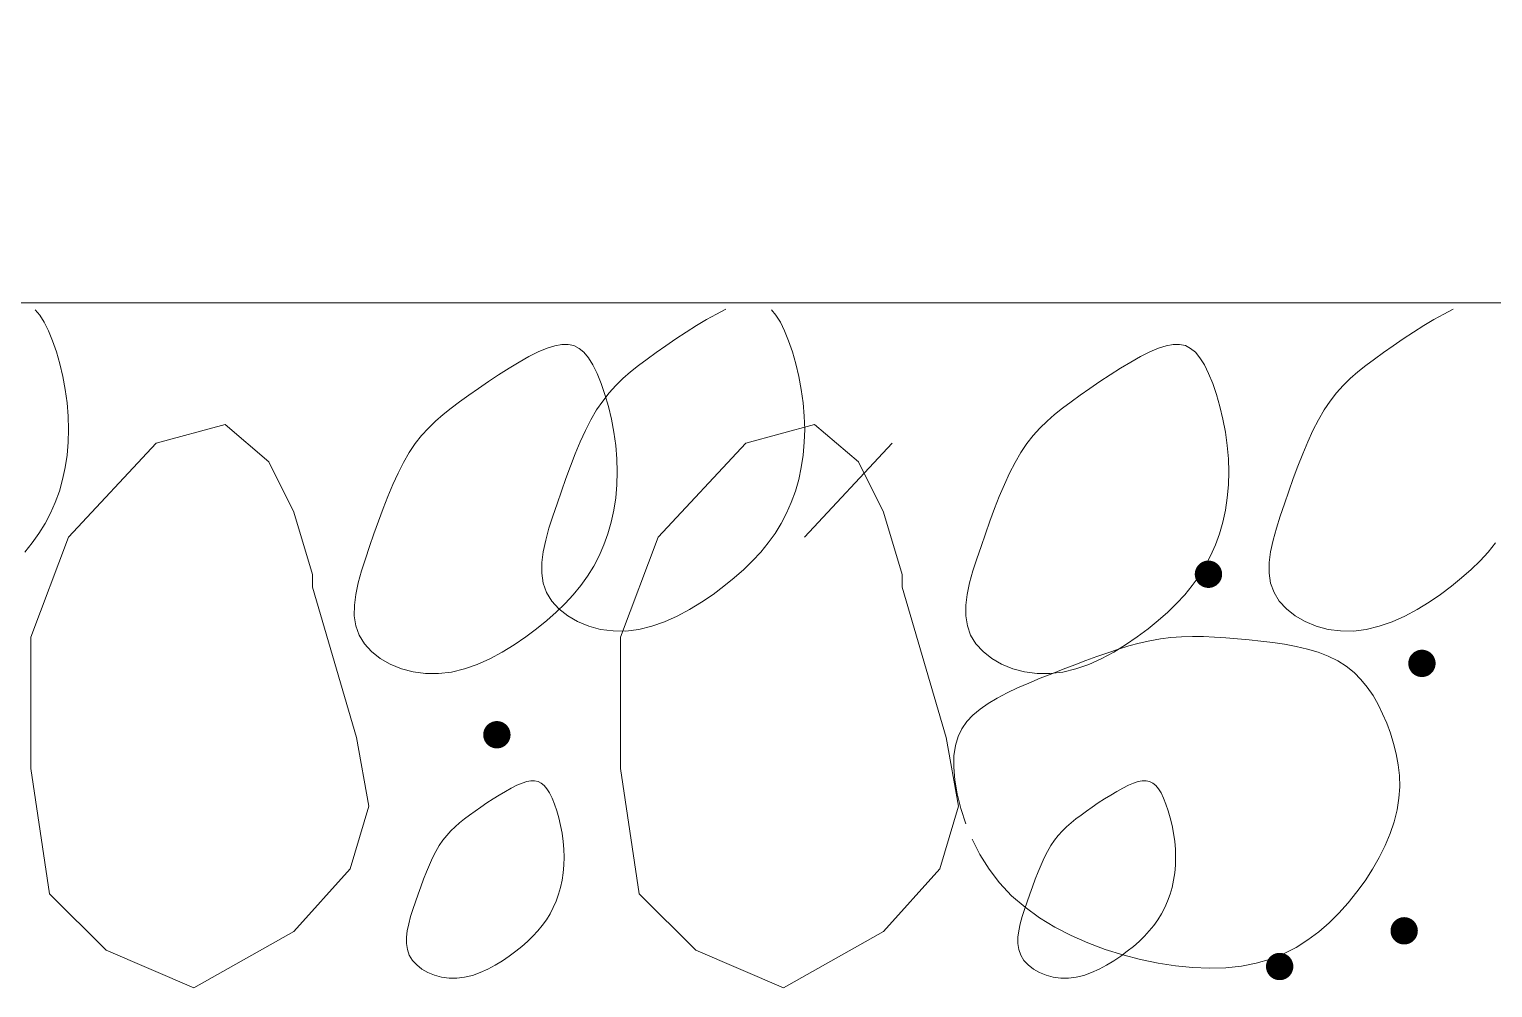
# Model space of a CAD drawing. Extents: x -6361 to -6309, y 575 to 701.
# Drawn here: x -6337.256 to -6336.185, y 653.521 to 654.222 of the extents above; entities that cross this region are included whole.
import ezdxf

# ---------------------------------------------------------------- set-up
doc = ezdxf.new("R2010")
doc.units = 0
doc.header["$MEASUREMENT"] = 0
for name, color, linetype in [('04', 1, 'CONTINUOUS'), ('FOOT', 4, 'CONTINUOUS'), ('HACTH', 8, 'CONTINUOUS')]:
    doc.layers.add(name, color=color, linetype=linetype)

msp = doc.modelspace()

# ---------------------------------------------------------------- hatches: boundary and pattern name
at = {"layer": 'FOOT'}
h = msp.add_hatch(dxfattribs=at)
h.set_pattern_fill('AR-SAND', color=256, style=0)
h.set_pattern_definition([(37.5, (-6568.4681, 648.7499), (-0.062993, 1.926824), [0, -1.52, 0, -1.7, 0, -1.625]), (7.5, (-6568.4681, 648.7499), (1.769777, 2.822146), [0, -0.82, 0, -1.37, 0, -0.525]), (327.5, (-6569.6981, 648.7499), (3.114142, 0.005659), [0, -0.5, 0, -1.8, 0, -2.35]), (317.5, (-6569.698, 648.7499), (3.006127, 0.877676), [0, -0.25, 0, -1.18, 0, -1.35])])
h.paths.add_polyline_path([(-6333.5034, 654.0217), (-6333.5034, 654.2217), (-6338.4353, 654.2217), (-6338.4353, 654.0217)])
h.paths.add_polyline_path([(-6334.485, 653.7523), (-6334.485, 654.19), (-6334.1057, 654.19), (-6334.1057, 653.7523)], flags=9)

# ---------------------------------------------------------------- linework, layer by layer
at = {"layer": '04', "lineweight": 13}
msp.add_line((-6333.5034, 654.0217), (-6338.4353, 654.0217), dxfattribs=at)
at = {"layer": 'HACTH', "lineweight": 13}
for p, q in [((-6337.2517, 654.0166), (-6337.2483, 654.0125)), ((-6337.2483, 654.0125), (-6337.2451, 654.0074)), ((-6336.7606, 654.0094), (-6336.7534, 654.0134)), ((-6336.7534, 654.0134), (-6336.7465, 654.0169)), ((-6336.7132, 654.0166), (-6336.7098, 654.0125)), ((-6336.7098, 654.0125), (-6336.7066, 654.0074)), ((-6336.2284, 654.0094), (-6336.2212, 654.0134)), ((-6336.2212, 654.0134), (-6336.2143, 654.0169)), ((-6337.2451, 654.0074), (-6337.242, 654.0011)), ((-6337.242, 654.0011), (-6337.2391, 653.9938)), ((-6336.7755, 654.0002), (-6336.768, 654.005)), ((-6336.768, 654.005), (-6336.7606, 654.0094)), ((-6336.7066, 654.0074), (-6336.7035, 654.0011)), ((-6336.7035, 654.0011), (-6336.7006, 653.9938)), ((-6336.2433, 654.0002), (-6336.2358, 654.005)), ((-6336.2358, 654.005), (-6336.2284, 654.0094)), ((-6337.2391, 653.9938), (-6337.2363, 653.9858)), ((-6336.8773, 653.9884), (-6336.8716, 653.9902)), ((-6336.8716, 653.9902), (-6336.8665, 653.9912)), ((-6336.8665, 653.9912), (-6336.8619, 653.9912)), ((-6336.8619, 653.9912), (-6336.8577, 653.9903)), ((-6336.8577, 653.9903), (-6336.8538, 653.9883)), ((-6336.7975, 653.9852), (-6336.7904, 653.9902)), ((-6336.7904, 653.9902), (-6336.7831, 653.9952)), ((-6336.7831, 653.9952), (-6336.7755, 654.0002)), ((-6336.7006, 653.9938), (-6336.6978, 653.9858)), ((-6336.43, 653.9884), (-6336.4243, 653.9902)), ((-6336.4243, 653.9902), (-6336.4191, 653.9912)), ((-6336.4191, 653.9912), (-6336.4145, 653.9912)), ((-6336.4145, 653.9912), (-6336.4103, 653.9903)), ((-6336.4103, 653.9903), (-6336.4065, 653.9883)), ((-6336.2653, 653.9852), (-6336.2582, 653.9902)), ((-6336.2582, 653.9902), (-6336.2509, 653.9952)), ((-6336.2509, 653.9952), (-6336.2433, 654.0002)), ((-6337.2363, 653.9858), (-6337.2338, 653.977)), ((-6336.8977, 653.9783), (-6336.8905, 653.9823)), ((-6336.8905, 653.9823), (-6336.8837, 653.9857)), ((-6336.8837, 653.9857), (-6336.8773, 653.9884)), ((-6336.8538, 653.9883), (-6336.8503, 653.9854)), ((-6336.8503, 653.9854), (-6336.8469, 653.9813)), ((-6336.8469, 653.9813), (-6336.8438, 653.9762)), ((-6336.8104, 653.9758), (-6336.8041, 653.9805)), ((-6336.8041, 653.9805), (-6336.7975, 653.9852)), ((-6336.6978, 653.9858), (-6336.6953, 653.977)), ((-6336.4503, 653.9783), (-6336.4431, 653.9823)), ((-6336.4431, 653.9823), (-6336.4363, 653.9857)), ((-6336.4363, 653.9857), (-6336.43, 653.9884)), ((-6336.4065, 653.9883), (-6336.4029, 653.9854)), ((-6336.4029, 653.9854), (-6336.3996, 653.9813)), ((-6336.3996, 653.9813), (-6336.3964, 653.9762)), ((-6336.2782, 653.9758), (-6336.2719, 653.9805)), ((-6336.2719, 653.9805), (-6336.2653, 653.9852)), ((-6337.2338, 653.977), (-6337.2316, 653.9678)), ((-6336.9202, 653.964), (-6336.9127, 653.969)), ((-6336.9127, 653.969), (-6336.9051, 653.9738)), ((-6336.9051, 653.9738), (-6336.8977, 653.9783)), ((-6336.8438, 653.9762), (-6336.8406, 653.9699)), ((-6336.8406, 653.9699), (-6336.8377, 653.9627)), ((-6336.8218, 653.9663), (-6336.8163, 653.9711)), ((-6336.8163, 653.9711), (-6336.8104, 653.9758)), ((-6336.6953, 653.977), (-6336.6931, 653.9678)), ((-6336.4728, 653.964), (-6336.4653, 653.969)), ((-6336.4653, 653.969), (-6336.4577, 653.9738)), ((-6336.4577, 653.9738), (-6336.4503, 653.9783)), ((-6336.3964, 653.9762), (-6336.3933, 653.9699)), ((-6336.3933, 653.9699), (-6336.3903, 653.9627)), ((-6336.2896, 653.9663), (-6336.2841, 653.9711)), ((-6336.2841, 653.9711), (-6336.2782, 653.9758)), ((-6337.2316, 653.9678), (-6337.2298, 653.9582)), ((-6337.2298, 653.9582), (-6337.2284, 653.9485)), ((-6336.9346, 653.954), (-6336.9275, 653.959)), ((-6336.9275, 653.959), (-6336.9202, 653.964)), ((-6336.8377, 653.9627), (-6336.8349, 653.9546)), ((-6336.8319, 653.9557), (-6336.827, 653.9612)), ((-6336.827, 653.9612), (-6336.8218, 653.9663)), ((-6336.6931, 653.9678), (-6336.6913, 653.9582)), ((-6336.6913, 653.9582), (-6336.6899, 653.9485)), ((-6336.4872, 653.954), (-6336.4802, 653.959)), ((-6336.4802, 653.959), (-6336.4728, 653.964)), ((-6336.3903, 653.9627), (-6336.3875, 653.9546)), ((-6336.2997, 653.9557), (-6336.2948, 653.9612)), ((-6336.2948, 653.9612), (-6336.2896, 653.9663)), ((-6337.2284, 653.9485), (-6337.2276, 653.9387)), ((-6336.9475, 653.9446), (-6336.9413, 653.9493)), ((-6336.9413, 653.9493), (-6336.9346, 653.954)), ((-6336.841, 653.9433), (-6336.8366, 653.9498)), ((-6336.8366, 653.9498), (-6336.8319, 653.9557)), ((-6336.8349, 653.9546), (-6336.8324, 653.9458)), ((-6336.6899, 653.9485), (-6336.6891, 653.9387)), ((-6336.5001, 653.9446), (-6336.4939, 653.9493)), ((-6336.4939, 653.9493), (-6336.4872, 653.954)), ((-6336.3875, 653.9546), (-6336.385, 653.9458)), ((-6336.3088, 653.9433), (-6336.3044, 653.9498)), ((-6336.3044, 653.9498), (-6336.2997, 653.9557)), ((-6337.2276, 653.9387), (-6337.2273, 653.929)), ((-6336.9589, 653.9351), (-6336.9534, 653.9399)), ((-6336.9534, 653.9399), (-6336.9475, 653.9446)), ((-6336.8452, 653.9361), (-6336.841, 653.9433)), ((-6336.8324, 653.9458), (-6336.8302, 653.9366)), ((-6336.8302, 653.9366), (-6336.8284, 653.927)), ((-6336.6891, 653.9387), (-6336.6888, 653.929)), ((-6336.5115, 653.9351), (-6336.506, 653.9399)), ((-6336.506, 653.9399), (-6336.5001, 653.9446)), ((-6336.385, 653.9458), (-6336.3828, 653.9366)), ((-6336.3828, 653.9366), (-6336.381, 653.927)), ((-6336.313, 653.9361), (-6336.3088, 653.9433)), ((-6337.2273, 653.929), (-6337.2276, 653.9196)), ((-6337.1633, 653.9189), (-6337.1129, 653.9326)), ((-6337.1129, 653.9326), (-6337.0809, 653.9052)), ((-6336.9691, 653.9245), (-6336.9641, 653.93)), ((-6336.9641, 653.93), (-6336.9589, 653.9351)), ((-6336.853, 653.9199), (-6336.8492, 653.9283)), ((-6336.8492, 653.9283), (-6336.8452, 653.9361)), ((-6336.8284, 653.927), (-6336.827, 653.9173)), ((-6336.7319, 653.9189), (-6336.6815, 653.9326)), ((-6336.6888, 653.929), (-6336.6891, 653.9196)), ((-6336.6815, 653.9326), (-6336.6494, 653.9052)), ((-6336.5217, 653.9245), (-6336.5168, 653.93)), ((-6336.5168, 653.93), (-6336.5115, 653.9351)), ((-6336.381, 653.927), (-6336.3797, 653.9173)), ((-6336.3208, 653.9199), (-6336.317, 653.9283)), ((-6336.317, 653.9283), (-6336.313, 653.9361)), ((-6337.2276, 653.9196), (-6337.2284, 653.9103)), ((-6337.2274, 653.8502), (-6337.1633, 653.9189)), ((-6336.9781, 653.9121), (-6336.9737, 653.9186)), ((-6336.9737, 653.9186), (-6336.9691, 653.9245)), ((-6336.8566, 653.9112), (-6336.853, 653.9199)), ((-6336.827, 653.9173), (-6336.8262, 653.9075)), ((-6336.796, 653.8502), (-6336.7319, 653.9189)), ((-6336.6891, 653.9196), (-6336.6899, 653.9103)), ((-6336.6889, 653.8502), (-6336.6248, 653.9189)), ((-6336.5307, 653.9121), (-6336.5263, 653.9186)), ((-6336.5263, 653.9186), (-6336.5217, 653.9245)), ((-6336.3797, 653.9173), (-6336.3788, 653.9075)), ((-6336.3244, 653.9112), (-6336.3208, 653.9199)), ((-6337.2284, 653.9103), (-6337.2298, 653.9012)), ((-6337.0809, 653.9052), (-6337.0625, 653.8685)), ((-6336.9863, 653.8971), (-6336.9823, 653.9049)), ((-6336.9823, 653.9049), (-6336.9781, 653.9121)), ((-6336.8602, 653.9022), (-6336.8566, 653.9112)), ((-6336.8262, 653.9075), (-6336.8259, 653.8979)), ((-6336.6899, 653.9103), (-6336.6913, 653.9012)), ((-6336.6494, 653.9052), (-6336.6311, 653.8685)), ((-6336.5389, 653.8971), (-6336.5349, 653.9049)), ((-6336.5349, 653.9049), (-6336.5307, 653.9121)), ((-6336.3788, 653.9075), (-6336.3785, 653.8979)), ((-6336.328, 653.9022), (-6336.3244, 653.9112)), ((-6337.2298, 653.9012), (-6337.2317, 653.8924)), ((-6336.9901, 653.8888), (-6336.9863, 653.8971)), ((-6336.8635, 653.8931), (-6336.8602, 653.9022)), ((-6336.8259, 653.8979), (-6336.8262, 653.8884)), ((-6336.6913, 653.9012), (-6336.6932, 653.8924)), ((-6336.5427, 653.8888), (-6336.5389, 653.8971)), ((-6336.3785, 653.8979), (-6336.3788, 653.8884)), ((-6336.3313, 653.8931), (-6336.328, 653.9022)), ((-6337.2341, 653.8839), (-6337.2371, 653.8756)), ((-6337.2317, 653.8924), (-6337.2341, 653.8839)), ((-6336.9938, 653.88), (-6336.9901, 653.8888)), ((-6336.87, 653.8746), (-6336.8668, 653.8838)), ((-6336.8668, 653.8838), (-6336.8635, 653.8931)), ((-6336.8262, 653.8884), (-6336.827, 653.8791)), ((-6336.6956, 653.8839), (-6336.6986, 653.8756)), ((-6336.6932, 653.8924), (-6336.6956, 653.8839)), ((-6336.5464, 653.88), (-6336.5427, 653.8888)), ((-6336.3788, 653.8884), (-6336.3796, 653.8791)), ((-6336.3378, 653.8746), (-6336.3346, 653.8838)), ((-6336.3346, 653.8838), (-6336.3313, 653.8931)), ((-6337.2371, 653.8756), (-6337.2405, 653.8677)), ((-6336.9973, 653.8711), (-6336.9938, 653.88)), ((-6336.8731, 653.8655), (-6336.87, 653.8746)), ((-6336.827, 653.8791), (-6336.8284, 653.87)), ((-6336.6986, 653.8756), (-6336.7021, 653.8677)), ((-6336.5499, 653.8711), (-6336.5464, 653.88)), ((-6336.3796, 653.8791), (-6336.381, 653.87)), ((-6336.3409, 653.8655), (-6336.3378, 653.8746)), ((-6337.2405, 653.8677), (-6337.2445, 653.8602)), ((-6337.0625, 653.8685), (-6337.0488, 653.8228)), ((-6337.0039, 653.8526), (-6337.0007, 653.8619)), ((-6337.0007, 653.8619), (-6336.9973, 653.8711)), ((-6336.8759, 653.8567), (-6336.8731, 653.8655)), ((-6336.8303, 653.8612), (-6336.8327, 653.8527)), ((-6336.8284, 653.87), (-6336.8303, 653.8612)), ((-6336.7021, 653.8677), (-6336.706, 653.8602)), ((-6336.6311, 653.8685), (-6336.6174, 653.8228)), ((-6336.5565, 653.8526), (-6336.5533, 653.8619)), ((-6336.5533, 653.8619), (-6336.5499, 653.8711)), ((-6336.3829, 653.8612), (-6336.3854, 653.8527)), ((-6336.381, 653.87), (-6336.3829, 653.8612)), ((-6336.3437, 653.8567), (-6336.3409, 653.8655)), ((-6337.249, 653.853), (-6337.254, 653.846)), ((-6337.2445, 653.8602), (-6337.249, 653.853)), ((-6337.0071, 653.8434), (-6337.0039, 653.8526)), ((-6336.8783, 653.848), (-6336.8759, 653.8567)), ((-6336.8327, 653.8527), (-6336.8357, 653.8445)), ((-6336.7105, 653.853), (-6336.7155, 653.846)), ((-6336.706, 653.8602), (-6336.7105, 653.853)), ((-6336.5597, 653.8434), (-6336.5565, 653.8526)), ((-6336.3854, 653.8527), (-6336.3883, 653.8445)), ((-6336.3461, 653.848), (-6336.3437, 653.8567)), ((-6337.254, 653.846), (-6337.2594, 653.8393)), ((-6337.2549, 653.777), (-6337.2274, 653.8502)), ((-6337.0102, 653.8344), (-6337.0071, 653.8434)), ((-6336.8801, 653.8396), (-6336.8783, 653.848)), ((-6336.8357, 653.8445), (-6336.8392, 653.8366)), ((-6336.8235, 653.777), (-6336.796, 653.8502)), ((-6336.7155, 653.846), (-6336.721, 653.8393)), ((-6336.5628, 653.8344), (-6336.5597, 653.8434)), ((-6336.3883, 653.8445), (-6336.3918, 653.8366)), ((-6336.3479, 653.8396), (-6336.3461, 653.848)), ((-6336.1833, 653.846), (-6336.1887, 653.8393)), ((-6337.013, 653.8255), (-6337.0102, 653.8344)), ((-6336.8812, 653.8239), (-6336.8811, 653.8316)), ((-6336.8811, 653.8316), (-6336.8801, 653.8396)), ((-6336.8431, 653.829), (-6336.8476, 653.8218)), ((-6336.8392, 653.8366), (-6336.8431, 653.829)), ((-6336.7269, 653.8329), (-6336.7334, 653.8266)), ((-6336.721, 653.8393), (-6336.7269, 653.8329)), ((-6336.5657, 653.8255), (-6336.5628, 653.8344)), ((-6336.3958, 653.829), (-6336.4002, 653.8218)), ((-6336.3918, 653.8366), (-6336.3958, 653.829)), ((-6336.349, 653.8239), (-6336.3489, 653.8316)), ((-6336.3489, 653.8316), (-6336.3479, 653.8396)), ((-6336.1947, 653.8329), (-6336.2012, 653.8266)), ((-6336.1887, 653.8393), (-6336.1947, 653.8329)), ((-6337.0488, 653.8228), (-6337.0488, 653.8136)), ((-6337.0154, 653.8168), (-6337.013, 653.8255)), ((-6336.8801, 653.8166), (-6336.8812, 653.8239)), ((-6336.8476, 653.8218), (-6336.8526, 653.8148)), ((-6336.7404, 653.8204), (-6336.7479, 653.8143)), ((-6336.7334, 653.8266), (-6336.7404, 653.8204)), ((-6336.6174, 653.8228), (-6336.6174, 653.8136)), ((-6336.5681, 653.8168), (-6336.5657, 653.8255)), ((-6336.4002, 653.8218), (-6336.4052, 653.8148)), ((-6336.3479, 653.8166), (-6336.349, 653.8239)), ((-6336.2082, 653.8204), (-6336.2157, 653.8143)), ((-6336.2012, 653.8266), (-6336.2082, 653.8204)), ((-6337.0488, 653.8136), (-6337.0167, 653.7038)), ((-6337.0182, 653.8004), (-6337.0172, 653.8084)), ((-6337.0172, 653.8084), (-6337.0154, 653.8168)), ((-6336.8776, 653.8098), (-6336.8801, 653.8166)), ((-6336.8738, 653.8035), (-6336.8776, 653.8098)), ((-6336.8581, 653.8081), (-6336.864, 653.8017)), ((-6336.8526, 653.8148), (-6336.8581, 653.8081)), ((-6336.7558, 653.8084), (-6336.7642, 653.8027)), ((-6336.7479, 653.8143), (-6336.7558, 653.8084)), ((-6336.6174, 653.8136), (-6336.5853, 653.7038)), ((-6336.5709, 653.8004), (-6336.5699, 653.8084)), ((-6336.5699, 653.8084), (-6336.5681, 653.8168)), ((-6336.4107, 653.8081), (-6336.4167, 653.8017)), ((-6336.4052, 653.8148), (-6336.4107, 653.8081)), ((-6336.3454, 653.8098), (-6336.3479, 653.8166)), ((-6336.3416, 653.8035), (-6336.3454, 653.8098)), ((-6336.2236, 653.8084), (-6336.232, 653.8027)), ((-6336.2157, 653.8143), (-6336.2236, 653.8084)), ((-6337.0183, 653.7927), (-6337.0182, 653.8004)), ((-6336.8686, 653.7977), (-6336.8738, 653.8035)), ((-6336.864, 653.8017), (-6336.8705, 653.7954)), ((-6336.8622, 653.7927), (-6336.8686, 653.7977)), ((-6336.773, 653.7973), (-6336.782, 653.7925)), ((-6336.7642, 653.8027), (-6336.773, 653.7973)), ((-6336.5709, 653.7927), (-6336.5709, 653.8004)), ((-6336.4167, 653.8017), (-6336.4231, 653.7954)), ((-6336.3364, 653.7977), (-6336.3416, 653.8035)), ((-6336.33, 653.7927), (-6336.3364, 653.7977)), ((-6336.2408, 653.7973), (-6336.2498, 653.7925)), ((-6336.232, 653.8027), (-6336.2408, 653.7973)), ((-6337.0172, 653.7854), (-6337.0183, 653.7927)), ((-6336.8775, 653.7892), (-6336.885, 653.7832)), ((-6336.8705, 653.7954), (-6336.8775, 653.7892)), ((-6336.8549, 653.7885), (-6336.8622, 653.7927)), ((-6336.8468, 653.7852), (-6336.8549, 653.7885)), ((-6336.7913, 653.7884), (-6336.8007, 653.7851)), ((-6336.782, 653.7925), (-6336.7913, 653.7884)), ((-6336.5698, 653.7854), (-6336.5709, 653.7927)), ((-6336.4301, 653.7892), (-6336.4376, 653.7832)), ((-6336.4231, 653.7954), (-6336.4301, 653.7892)), ((-6336.3227, 653.7885), (-6336.33, 653.7927)), ((-6336.3146, 653.7852), (-6336.3227, 653.7885)), ((-6336.2591, 653.7884), (-6336.2685, 653.7851)), ((-6336.2498, 653.7925), (-6336.2591, 653.7884)), ((-6337.2549, 653.6809), (-6337.2549, 653.777)), ((-6337.0148, 653.7786), (-6337.0172, 653.7854)), ((-6337.0109, 653.7723), (-6337.0148, 653.7786)), ((-6336.8929, 653.7772), (-6336.9013, 653.7715)), ((-6336.885, 653.7832), (-6336.8929, 653.7772)), ((-6336.8381, 653.7828), (-6336.8468, 653.7852)), ((-6336.829, 653.7816), (-6336.8381, 653.7828)), ((-6336.8196, 653.7815), (-6336.829, 653.7816)), ((-6336.8235, 653.6809), (-6336.8235, 653.777)), ((-6336.8102, 653.7827), (-6336.8196, 653.7815)), ((-6336.8007, 653.7851), (-6336.8102, 653.7827)), ((-6336.5674, 653.7786), (-6336.5698, 653.7854)), ((-6336.5635, 653.7723), (-6336.5674, 653.7786)), ((-6336.4456, 653.7772), (-6336.454, 653.7715)), ((-6336.4376, 653.7832), (-6336.4456, 653.7772)), ((-6336.4286, 653.7758), (-6336.4363, 653.7745)), ((-6336.4208, 653.7768), (-6336.4286, 653.7758)), ((-6336.413, 653.7773), (-6336.4208, 653.7768)), ((-6336.4051, 653.7775), (-6336.413, 653.7773)), ((-6336.397, 653.7775), (-6336.4051, 653.7775)), ((-6336.3889, 653.7771), (-6336.397, 653.7775)), ((-6336.3806, 653.7766), (-6336.3889, 653.7771)), ((-6336.3722, 653.7759), (-6336.3806, 653.7766)), ((-6336.3637, 653.7751), (-6336.3722, 653.7759)), ((-6336.3059, 653.7828), (-6336.3146, 653.7852)), ((-6336.2968, 653.7816), (-6336.3059, 653.7828)), ((-6336.2874, 653.7815), (-6336.2968, 653.7816)), ((-6336.2779, 653.7827), (-6336.2874, 653.7815)), ((-6336.2685, 653.7851), (-6336.2779, 653.7827)), ((-6337.0057, 653.7666), (-6337.0109, 653.7723)), ((-6336.9993, 653.7615), (-6337.0057, 653.7666)), ((-6336.9101, 653.7661), (-6336.9191, 653.7613)), ((-6336.9013, 653.7715), (-6336.9101, 653.7661)), ((-6336.5583, 653.7666), (-6336.5635, 653.7723)), ((-6336.552, 653.7615), (-6336.5583, 653.7666)), ((-6336.4671, 653.7657), (-6336.475, 653.7629)), ((-6336.4627, 653.7661), (-6336.4718, 653.7613)), ((-6336.4593, 653.7683), (-6336.4671, 653.7657)), ((-6336.454, 653.7715), (-6336.4627, 653.7661)), ((-6336.4516, 653.7707), (-6336.4593, 653.7683)), ((-6336.444, 653.7728), (-6336.4516, 653.7707)), ((-6336.4363, 653.7745), (-6336.444, 653.7728)), ((-6336.3551, 653.7742), (-6336.3637, 653.7751)), ((-6336.3464, 653.7731), (-6336.3551, 653.7742)), ((-6336.3378, 653.7719), (-6336.3464, 653.7731)), ((-6336.3293, 653.7703), (-6336.3378, 653.7719)), ((-6336.321, 653.7684), (-6336.3293, 653.7703)), ((-6336.3132, 653.7661), (-6336.321, 653.7684)), ((-6336.3057, 653.7632), (-6336.3132, 653.7661)), ((-6336.992, 653.7573), (-6336.9993, 653.7615)), ((-6336.9839, 653.754), (-6336.992, 653.7573)), ((-6336.9284, 653.7572), (-6336.9378, 653.7539)), ((-6336.9191, 653.7613), (-6336.9284, 653.7572)), ((-6336.5447, 653.7573), (-6336.552, 653.7615)), ((-6336.5366, 653.754), (-6336.5447, 653.7573)), ((-6336.4912, 653.7568), (-6336.4996, 653.7536)), ((-6336.483, 653.7599), (-6336.4912, 653.7568)), ((-6336.481, 653.7572), (-6336.4904, 653.7539)), ((-6336.475, 653.7629), (-6336.483, 653.7599)), ((-6336.4718, 653.7613), (-6336.481, 653.7572)), ((-6336.2988, 653.7598), (-6336.3057, 653.7632)), ((-6336.2926, 653.7558), (-6336.2988, 653.7598)), ((-6336.2869, 653.7512), (-6336.2926, 653.7558)), ((-6336.9752, 653.7517), (-6336.9839, 653.754)), ((-6336.9661, 653.7504), (-6336.9752, 653.7517)), ((-6336.9567, 653.7504), (-6336.9661, 653.7504)), ((-6336.9473, 653.7515), (-6336.9567, 653.7504)), ((-6336.9378, 653.7539), (-6336.9473, 653.7515)), ((-6336.5279, 653.7517), (-6336.5366, 653.754)), ((-6336.5249, 653.7435), (-6336.533, 653.74)), ((-6336.5187, 653.7504), (-6336.5279, 653.7517)), ((-6336.5166, 653.747), (-6336.5249, 653.7435)), ((-6336.5094, 653.7504), (-6336.5187, 653.7504)), ((-6336.5081, 653.7503), (-6336.5166, 653.747)), ((-6336.4999, 653.7515), (-6336.5094, 653.7504)), ((-6336.4996, 653.7536), (-6336.5081, 653.7503)), ((-6336.4904, 653.7539), (-6336.4999, 653.7515)), ((-6336.2818, 653.746), (-6336.2869, 653.7512)), ((-6336.2772, 653.7404), (-6336.2818, 653.746)), ((-6336.5407, 653.7363), (-6336.5479, 653.7325)), ((-6336.533, 653.74), (-6336.5407, 653.7363)), ((-6336.273, 653.7343), (-6336.2772, 653.7404)), ((-6336.2693, 653.7279), (-6336.273, 653.7343)), ((-6336.5605, 653.7245), (-6336.5657, 653.7201)), ((-6336.5546, 653.7285), (-6336.5605, 653.7245)), ((-6336.5479, 653.7325), (-6336.5546, 653.7285)), ((-6336.266, 653.7211), (-6336.2693, 653.7279)), ((-6336.5701, 653.7154), (-6336.5738, 653.7101)), ((-6336.5657, 653.7201), (-6336.5701, 653.7154)), ((-6336.263, 653.7141), (-6336.266, 653.7211)), ((-6336.2603, 653.7068), (-6336.263, 653.7141)), ((-6337.0167, 653.7038), (-6337.0076, 653.6534)), ((-6336.5853, 653.7038), (-6336.5762, 653.6534)), ((-6336.5766, 653.7043), (-6336.5785, 653.6978)), ((-6336.5738, 653.7101), (-6336.5766, 653.7043)), ((-6336.2579, 653.6993), (-6336.2603, 653.7068)), ((-6336.5796, 653.6904), (-6336.5798, 653.682)), ((-6336.5785, 653.6978), (-6336.5796, 653.6904)), ((-6336.256, 653.6917), (-6336.2579, 653.6993)), ((-6336.2546, 653.6838), (-6336.256, 653.6917)), ((-6337.2412, 653.5893), (-6337.2549, 653.6809)), ((-6336.8098, 653.5893), (-6336.8235, 653.6809)), ((-6336.5798, 653.682), (-6336.579, 653.6726)), ((-6336.2537, 653.6758), (-6336.2546, 653.6838)), ((-6336.9035, 653.6667), (-6336.8994, 653.6688)), ((-6336.8994, 653.6688), (-6336.8956, 653.6704)), ((-6336.8956, 653.6704), (-6336.8922, 653.6715)), ((-6336.8922, 653.6715), (-6336.8891, 653.6721)), ((-6336.8891, 653.6721), (-6336.8864, 653.6721)), ((-6336.8864, 653.6721), (-6336.8838, 653.6715)), ((-6336.8838, 653.6715), (-6336.8815, 653.6704)), ((-6336.8815, 653.6704), (-6336.8794, 653.6686)), ((-6336.8794, 653.6686), (-6336.8774, 653.6662)), ((-6336.579, 653.6726), (-6336.5773, 653.6625)), ((-6336.4561, 653.6667), (-6336.452, 653.6688)), ((-6336.452, 653.6688), (-6336.4483, 653.6704)), ((-6336.4483, 653.6704), (-6336.4448, 653.6715)), ((-6336.4448, 653.6715), (-6336.4418, 653.6721)), ((-6336.4418, 653.6721), (-6336.439, 653.6721)), ((-6336.439, 653.6721), (-6336.4365, 653.6715)), ((-6336.4365, 653.6715), (-6336.4342, 653.6704)), ((-6336.4342, 653.6704), (-6336.432, 653.6686)), ((-6336.432, 653.6686), (-6336.43, 653.6662)), ((-6336.2535, 653.6676), (-6336.2537, 653.6758)), ((-6336.9213, 653.6558), (-6336.9168, 653.6588)), ((-6336.9168, 653.6588), (-6336.9123, 653.6616)), ((-6336.9123, 653.6616), (-6336.9078, 653.6643)), ((-6336.9078, 653.6643), (-6336.9035, 653.6667)), ((-6336.8774, 653.6662), (-6336.8755, 653.6631)), ((-6336.8755, 653.6631), (-6336.8736, 653.6593)), ((-6336.8736, 653.6593), (-6336.8718, 653.655)), ((-6336.5773, 653.6625), (-6336.5746, 653.6517)), ((-6336.474, 653.6558), (-6336.4694, 653.6588)), ((-6336.4694, 653.6588), (-6336.4649, 653.6616)), ((-6336.4649, 653.6616), (-6336.4605, 653.6643)), ((-6336.4605, 653.6643), (-6336.4561, 653.6667)), ((-6336.43, 653.6662), (-6336.4281, 653.6631)), ((-6336.4281, 653.6631), (-6336.4262, 653.6593)), ((-6336.4262, 653.6593), (-6336.4245, 653.655)), ((-6336.2553, 653.6507), (-6336.254, 653.6592)), ((-6336.254, 653.6592), (-6336.2535, 653.6676)), ((-6337.0076, 653.6534), (-6337.0213, 653.6076)), ((-6336.934, 653.6469), (-6336.93, 653.6498)), ((-6336.93, 653.6498), (-6336.9258, 653.6528)), ((-6336.9258, 653.6528), (-6336.9213, 653.6558)), ((-6336.8718, 653.655), (-6336.8702, 653.6501)), ((-6336.8702, 653.6501), (-6336.8687, 653.6449)), ((-6336.5762, 653.6534), (-6336.5899, 653.6076)), ((-6336.5746, 653.6517), (-6336.571, 653.6405)), ((-6336.4866, 653.6469), (-6336.4826, 653.6498)), ((-6336.4826, 653.6498), (-6336.4784, 653.6528)), ((-6336.4784, 653.6528), (-6336.474, 653.6558)), ((-6336.4245, 653.655), (-6336.4228, 653.6501)), ((-6336.4228, 653.6501), (-6336.4213, 653.6449)), ((-6336.2575, 653.6421), (-6336.2553, 653.6507)), ((-6336.9477, 653.6354), (-6336.9446, 653.6384)), ((-6336.9446, 653.6384), (-6336.9413, 653.6413)), ((-6336.9413, 653.6413), (-6336.9377, 653.6441)), ((-6336.9377, 653.6441), (-6336.934, 653.6469)), ((-6336.8687, 653.6449), (-6336.8674, 653.6393)), ((-6336.8674, 653.6393), (-6336.8663, 653.6336)), ((-6336.5003, 653.6354), (-6336.4972, 653.6384)), ((-6336.4972, 653.6384), (-6336.4939, 653.6413)), ((-6336.4939, 653.6413), (-6336.4904, 653.6441)), ((-6336.4904, 653.6441), (-6336.4866, 653.6469)), ((-6336.4213, 653.6449), (-6336.42, 653.6393)), ((-6336.42, 653.6393), (-6336.4189, 653.6336)), ((-6336.2604, 653.6334), (-6336.2575, 653.6421)), ((-6336.9561, 653.6246), (-6336.9535, 653.6285)), ((-6336.9535, 653.6285), (-6336.9507, 653.6321)), ((-6336.9507, 653.6321), (-6336.9477, 653.6354)), ((-6336.8663, 653.6336), (-6336.8655, 653.6277)), ((-6336.8655, 653.6277), (-6336.8649, 653.6219)), ((-6336.5663, 653.6293), (-6336.5607, 653.6182)), ((-6336.5087, 653.6246), (-6336.5061, 653.6285)), ((-6336.5061, 653.6285), (-6336.5033, 653.6321)), ((-6336.5033, 653.6321), (-6336.5003, 653.6354)), ((-6336.4189, 653.6336), (-6336.4181, 653.6277)), ((-6336.4181, 653.6277), (-6336.4176, 653.6219)), ((-6336.2641, 653.6246), (-6336.2604, 653.6334)), ((-6336.9633, 653.6106), (-6336.961, 653.6156)), ((-6336.961, 653.6156), (-6336.9586, 653.6203)), ((-6336.9586, 653.6203), (-6336.9561, 653.6246)), ((-6336.8649, 653.6219), (-6336.8648, 653.6161)), ((-6336.8648, 653.6161), (-6336.8649, 653.6104)), ((-6336.5607, 653.6182), (-6336.5539, 653.6074)), ((-6336.5159, 653.6106), (-6336.5136, 653.6156)), ((-6336.5136, 653.6156), (-6336.5112, 653.6203)), ((-6336.5112, 653.6203), (-6336.5087, 653.6246)), ((-6336.4176, 653.6219), (-6336.4174, 653.6161)), ((-6336.4174, 653.6161), (-6336.4176, 653.6104)), ((-6336.2733, 653.6073), (-6336.2684, 653.6159)), ((-6336.2684, 653.6159), (-6336.2641, 653.6246)), ((-6337.0213, 653.6076), (-6337.0625, 653.5619)), ((-6336.9676, 653.6), (-6336.9655, 653.6054)), ((-6336.9655, 653.6054), (-6336.9633, 653.6106)), ((-6336.8654, 653.6048), (-6336.8663, 653.5994)), ((-6336.8649, 653.6104), (-6336.8654, 653.6048)), ((-6336.5899, 653.6076), (-6336.6311, 653.5619)), ((-6336.5539, 653.6074), (-6336.5462, 653.5973)), ((-6336.5202, 653.6), (-6336.5181, 653.6054)), ((-6336.5181, 653.6054), (-6336.5159, 653.6106)), ((-6336.4181, 653.6048), (-6336.4189, 653.5994)), ((-6336.4176, 653.6104), (-6336.4181, 653.6048)), ((-6336.2788, 653.5989), (-6336.2733, 653.6073)), ((-6336.9716, 653.589), (-6336.9696, 653.5945)), ((-6336.9696, 653.5945), (-6336.9676, 653.6)), ((-6336.8674, 653.5941), (-6336.8689, 653.589)), ((-6336.8663, 653.5994), (-6336.8674, 653.5941)), ((-6336.5462, 653.5973), (-6336.5374, 653.588)), ((-6336.5242, 653.589), (-6336.5222, 653.5945)), ((-6336.5222, 653.5945), (-6336.5202, 653.6)), ((-6336.42, 653.5941), (-6336.4215, 653.589)), ((-6336.4189, 653.5994), (-6336.42, 653.5941)), ((-6336.2848, 653.5907), (-6336.2788, 653.5989)), ((-6337.1999, 653.5481), (-6337.2412, 653.5893)), ((-6336.9754, 653.578), (-6336.9735, 653.5834)), ((-6336.9735, 653.5834), (-6336.9716, 653.589)), ((-6336.8707, 653.584), (-6336.8727, 653.5793)), ((-6336.8689, 653.589), (-6336.8707, 653.584)), ((-6336.7685, 653.5481), (-6336.8098, 653.5893)), ((-6336.5374, 653.588), (-6336.5276, 653.5796)), ((-6336.528, 653.578), (-6336.5261, 653.5834)), ((-6336.5261, 653.5834), (-6336.5242, 653.589)), ((-6336.4233, 653.584), (-6336.4254, 653.5793)), ((-6336.4215, 653.589), (-6336.4233, 653.584)), ((-6336.298, 653.5753), (-6336.2912, 653.5828)), ((-6336.2912, 653.5828), (-6336.2848, 653.5907)), ((-6336.9785, 653.5675), (-6336.9771, 653.5727)), ((-6336.9771, 653.5727), (-6336.9754, 653.578)), ((-6336.8751, 653.5748), (-6336.8778, 653.5704)), ((-6336.8727, 653.5793), (-6336.8751, 653.5748)), ((-6336.5311, 653.5675), (-6336.5297, 653.5727)), ((-6336.5297, 653.5727), (-6336.528, 653.578)), ((-6336.5276, 653.5796), (-6336.517, 653.5719)), ((-6336.4277, 653.5748), (-6336.4304, 653.5704)), ((-6336.4254, 653.5793), (-6336.4277, 653.5748)), ((-6336.3051, 653.5682), (-6336.298, 653.5753)), ((-6337.0625, 653.5619), (-6337.1358, 653.5207)), ((-6336.9802, 653.5576), (-6336.9796, 653.5624)), ((-6336.9796, 653.5624), (-6336.9785, 653.5675)), ((-6336.8841, 653.5623), (-6336.8877, 653.5584)), ((-6336.8808, 653.5663), (-6336.8841, 653.5623)), ((-6336.8778, 653.5704), (-6336.8808, 653.5663)), ((-6336.6311, 653.5619), (-6336.7044, 653.5207)), ((-6336.5328, 653.5576), (-6336.5322, 653.5624)), ((-6336.5322, 653.5624), (-6336.5311, 653.5675)), ((-6336.517, 653.5719), (-6336.5057, 653.565)), ((-6336.5057, 653.565), (-6336.4939, 653.5589)), ((-6336.4367, 653.5623), (-6336.4403, 653.5584)), ((-6336.4334, 653.5663), (-6336.4367, 653.5623)), ((-6336.4304, 653.5704), (-6336.4334, 653.5663)), ((-6336.3208, 653.5556), (-6336.3127, 653.5616)), ((-6336.3127, 653.5616), (-6336.3051, 653.5682)), ((-6336.9802, 653.553), (-6336.9802, 653.5576)), ((-6336.9795, 653.5486), (-6336.9802, 653.553)), ((-6336.8957, 653.5509), (-6336.9002, 653.5473)), ((-6336.8915, 653.5546), (-6336.8957, 653.5509)), ((-6336.8877, 653.5584), (-6336.8915, 653.5546)), ((-6336.5328, 653.553), (-6336.5328, 653.5576)), ((-6336.5322, 653.5486), (-6336.5328, 653.553)), ((-6336.4939, 653.5589), (-6336.4816, 653.5535)), ((-6336.4816, 653.5535), (-6336.4689, 653.5487)), ((-6336.4483, 653.5509), (-6336.4528, 653.5473)), ((-6336.4442, 653.5546), (-6336.4483, 653.5509)), ((-6336.4403, 653.5584), (-6336.4442, 653.5546)), ((-6336.3293, 653.5502), (-6336.3208, 653.5556)), ((-6337.1358, 653.5207), (-6337.1999, 653.5481)), ((-6336.9781, 653.5445), (-6336.9795, 653.5486)), ((-6336.9758, 653.5407), (-6336.9781, 653.5445)), ((-6336.9726, 653.5373), (-6336.9758, 653.5407)), ((-6336.91, 653.5403), (-6336.9153, 653.5371)), ((-6336.905, 653.5437), (-6336.91, 653.5403)), ((-6336.9002, 653.5473), (-6336.905, 653.5437)), ((-6336.7044, 653.5207), (-6336.7685, 653.5481)), ((-6336.5307, 653.5445), (-6336.5322, 653.5486)), ((-6336.5284, 653.5407), (-6336.5307, 653.5445)), ((-6336.5253, 653.5373), (-6336.5284, 653.5407)), ((-6336.4689, 653.5487), (-6336.4561, 653.5447)), ((-6336.4627, 653.5403), (-6336.4679, 653.5371)), ((-6336.4576, 653.5437), (-6336.4627, 653.5403)), ((-6336.4528, 653.5473), (-6336.4576, 653.5437)), ((-6336.4561, 653.5447), (-6336.4432, 653.5413)), ((-6336.4432, 653.5413), (-6336.4303, 653.5386)), ((-6336.3584, 653.5386), (-6336.3481, 653.5416)), ((-6336.3481, 653.5416), (-6336.3384, 653.5455)), ((-6336.3384, 653.5455), (-6336.3293, 653.5502)), ((-6336.9688, 653.5343), (-6336.9726, 653.5373)), ((-6336.9645, 653.5318), (-6336.9688, 653.5343)), ((-6336.9596, 653.5298), (-6336.9645, 653.5318)), ((-6336.9544, 653.5284), (-6336.9596, 653.5298)), ((-6336.9319, 653.5297), (-6336.9376, 653.5283)), ((-6336.9263, 653.5317), (-6336.9319, 653.5297)), ((-6336.9207, 653.5342), (-6336.9263, 653.5317)), ((-6336.9153, 653.5371), (-6336.9207, 653.5342)), ((-6336.5215, 653.5343), (-6336.5253, 653.5373)), ((-6336.5171, 653.5318), (-6336.5215, 653.5343)), ((-6336.5122, 653.5298), (-6336.5171, 653.5318)), ((-6336.507, 653.5284), (-6336.5122, 653.5298)), ((-6336.4845, 653.5297), (-6336.4902, 653.5283)), ((-6336.4789, 653.5317), (-6336.4845, 653.5297)), ((-6336.4733, 653.5342), (-6336.4789, 653.5317)), ((-6336.4679, 653.5371), (-6336.4733, 653.5342)), ((-6336.4303, 653.5386), (-6336.4175, 653.5366)), ((-6336.4175, 653.5366), (-6336.405, 653.5354)), ((-6336.405, 653.5354), (-6336.3927, 653.5349)), ((-6336.3927, 653.5349), (-6336.3807, 653.5353)), ((-6336.3807, 653.5353), (-6336.3693, 653.5365)), ((-6336.3693, 653.5365), (-6336.3584, 653.5386)), ((-6336.9489, 653.5276), (-6336.9544, 653.5284)), ((-6336.9433, 653.5276), (-6336.9489, 653.5276)), ((-6336.9376, 653.5283), (-6336.9433, 653.5276)), ((-6336.5015, 653.5276), (-6336.507, 653.5284)), ((-6336.4959, 653.5276), (-6336.5015, 653.5276)), ((-6336.4902, 653.5283), (-6336.4959, 653.5276))]:
    msp.add_line(p, q, dxfattribs=at)
at = {"layer": 'HACTH', "lineweight": 13, "const_width": 0.01}
for points in [[(-6336.3934, 653.8181, 1), (-6336.3934, 653.8281, 1)], [(-6336.2372, 653.7529, 1), (-6336.2372, 653.7629, 1)], [(-6336.914, 653.7007, 1), (-6336.914, 653.7107, 1)], [(-6336.2502, 653.5573, 1), (-6336.2502, 653.5673, 1)], [(-6336.3413, 653.5312, 1), (-6336.3413, 653.5412, 1)]]:
    msp.add_lwpolyline(points, format="xyb", close=True, dxfattribs=at)

doc.saveas('drawing.dxf')
